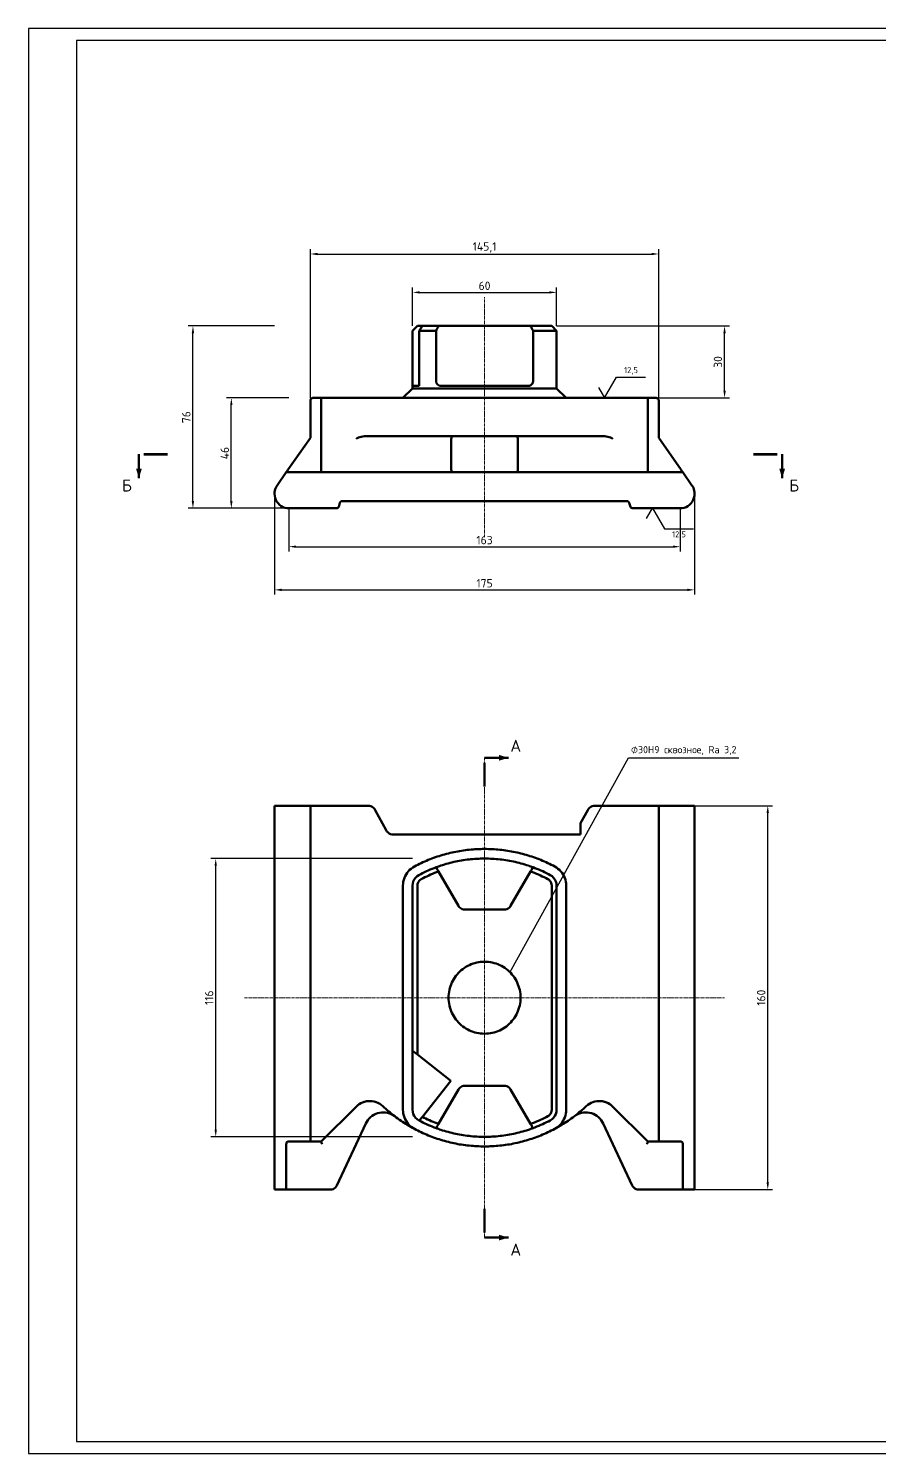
# Model space of a CAD drawing. Header units: millimetres. Extents: x 0 to 841, y 0 to 594.
# Drawn here: x 0 to 355, y 0 to 594 of the extents above; entities that cross this region are included whole.
import ezdxf
from ezdxf.enums import TextEntityAlignment as Align

# ---------------------------------------------------------------- set-up
doc = ezdxf.new("R2010")
doc.units = ezdxf.units.MM
doc.header["$LTSCALE"] = 0.35
doc.linetypes.add('CENTER', pattern=[5.08, 3.175, -0.635, 0.635, -0.635])
for name, color, linetype in [('00_РАМКА', 7, 'Continuous'), ('08_ТЕКСТ', 7, 'Continuous'), ('09_РАЗМЕРЫ', 7, 'Continuous')]:
    doc.layers.add(name, color=color, linetype=linetype)
doc.layers.add('07_ОСИ', color=2, linetype='CENTER', lineweight=18)
doc.layers.add('20_ВИДИМЫЕ', color=7, linetype='Continuous', lineweight=50)
doc.styles.add('ГОСТ', font='isocpeur.ttf')
doc.dimstyles.new('ГОСТ', dxfattribs={"dimtxt": 3.5, "dimasz": 3, "dimexe": 2, "dimexo": 0, "dimgap": 1, "dimtad": 1, "dimdec": 1, "dimtxsty": 'ГОСТ', "dimcen": 2.5, "dimclrd": 7, "dimclre": 7, "dimclrt": 7, "dimazin": 3, "dimtfac": 1, "dimtmove": 0, "dimatfit": 3, "dimarcsym": 0})

msp = doc.modelspace()

# ---------------------------------------------------------------- hatches: boundary and pattern name
at = {"layer": '20_ВИДИМЫЕ'}
for points in [[(47.2, 410.5), (46, 406.5), (44.8, 410.5)], [(315.2, 410.5), (314, 406.5), (312.8, 410.5)], [(196, 291.2), (200, 290), (196, 288.8)], [(196, 91.2), (200, 90), (196, 88.8)]]:
    msp.add_hatch(color=7, dxfattribs=at).paths.add_polyline_path(points)

# ---------------------------------------------------------------- linework, layer by layer
at = {"layer": '00_РАМКА'}
for points in [[(0, 0), (841, 0), (841, 594), (0, 594)], [(20, 5), (836, 5), (836, 589), (20, 589)]]:
    msp.add_lwpolyline(points, close=True, dxfattribs=at)
at = {"layer": '07_ОСИ'}
for p, q in [((190, 382), (190, 482)), ((190, 90), (190, 290)), ((90, 190), (290, 190))]:
    msp.add_line(p, q, dxfattribs=at)
at = {"layer": '09_РАЗМЕРЫ'}
for p, q in [((245, 448.6), (257, 448.6)), ((265, 385.4), (277, 385.4)), ((200.5, 200.5), (250, 290)), ((250, 290), (295.95, 290))]:
    msp.add_line(p, q, dxfattribs=at)
for points in [[(237.5, 444.3), (240, 440), (245, 448.6)], [(257.5, 389.7), (260, 394), (265, 385.4)]]:
    msp.add_lwpolyline(points, dxfattribs=at)
at = {"layer": '20_ВИДИМЫЕ'}
for p, q in [((46, 416.5), (46, 406.5)), ((314, 416.5), (314, 406.5)), ((190, 290), (200, 290)), ((190, 90), (200, 90))]:
    msp.add_line(p, q, dxfattribs=at)
for points in [[(162, 470), (160, 468)], [(164.08, 470), (162, 470)], [(162.82, 468), (163.03, 468.33), (163.24, 468.67), (163.45, 469), (163.66, 469.33), (163.87, 469.67), (164.08, 470)], [(164.08, 470), (164.9, 470), (165.73, 470), (166.57, 470), (167.41, 470), (168.25, 470), (169.11, 470), (169.97, 470), (170.83, 470)], [(170.83, 470), (170.66, 469.67), (170.49, 469.33), (170.32, 469), (170.15, 468.67), (169.98, 468.33), (169.81, 468)], [(170.83, 470), (179.13, 470)], [(179.13, 470), (179.44, 470), (179.8, 470), (180.23, 470), (180.71, 470), (181.21, 470), (181.73, 470)], [(181.73, 470), (198.27, 470)], [(198.27, 470), (198.79, 470), (199.29, 470), (199.77, 470), (200.2, 470), (200.56, 470), (200.87, 470)], [(200.87, 470), (209.17, 470)], [(209.17, 470), (210, 470), (210.82, 470), (211.64, 470), (212.45, 470), (213.25, 470), (214.05, 470), (214.85, 470), (215.63, 470), (216.42, 470)], [(210.19, 468), (210.02, 468.33), (209.85, 468.67), (209.68, 469), (209.51, 469.33), (209.34, 469.67), (209.17, 470)], [(216.42, 470), (216.86, 470), (217.25, 470), (217.57, 470), (217.81, 470), (217.95, 470), (218, 470)], [(218, 470), (220, 468)], [(160, 445), (160, 468)], [(169.81, 468), (168.92, 468), (168.03, 468), (167.14, 468), (166.27, 468), (165.4, 468), (164.53, 468), (163.67, 468), (162.82, 468)], [(162.82, 468), (162.82, 445)], [(169.81, 468), (169.81, 447)], [(217.36, 468), (216.49, 468), (215.61, 468), (214.72, 468), (213.83, 468), (212.93, 468), (212.02, 468), (211.1, 468), (210.19, 468)], [(210.19, 447), (210.19, 468)], [(220, 468), (219.92, 468), (219.68, 468), (219.29, 468), (218.76, 468), (218.11, 468), (217.36, 468)], [(220, 468), (220, 444)], [(171.73, 445), (171.24, 445.07), (170.78, 445.26), (170.38, 445.58), (170.07, 445.99), (169.88, 446.48), (169.81, 447)], [(210.19, 447), (210.12, 446.48), (209.93, 445.99), (209.62, 445.58), (209.22, 445.26), (208.76, 445.07), (208.27, 445)], [(209.62, 445.58), (209.65, 445.61), (209.68, 445.64), (209.71, 445.68), (209.74, 445.72), (209.77, 445.75), (209.8, 445.79)], [(118.44, 440), (118.18, 439.97), (117.94, 439.87), (117.74, 439.71), (117.58, 439.5), (117.48, 439.26), (117.44, 439)], [(121.92, 440), (118.44, 440)], [(136.49, 440), (121.92, 440)], [(121.92, 410), (121.92, 440)], [(136.49, 440), (137.2, 440), (137.98, 440), (138.81, 440), (139.69, 440), (140.61, 440), (141.54, 440), (142.49, 440), (143.43, 440), (144.35, 440), (145.24, 440), (146.09, 440), (146.89, 440), (147.61, 440)], [(160.75, 440), (159.87, 440), (158.98, 440), (158.11, 440), (157.25, 440), (156.39, 440), (155.54, 440), (154.71, 440), (153.88, 440), (153.06, 440), (152.25, 440), (151.45, 440), (150.66, 440), (149.89, 440), (149.12, 440), (148.36, 440), (147.61, 440)], [(156, 440), (160, 444)], [(160, 444), (160, 445)], [(160, 445), (160.08, 445), (160.32, 445), (160.71, 445), (161.24, 445), (161.89, 445), (162.64, 445)], [(160, 444), (160.08, 444), (160.32, 444), (160.71, 444), (161.24, 444), (161.89, 444), (162.64, 444)], [(219.25, 440), (218.5, 440), (217.75, 440), (217, 440), (216.25, 440), (215.5, 440), (214.73, 440), (213.96, 440), (213.19, 440), (212.41, 440), (211.64, 440), (210.86, 440), (210.06, 440), (209.27, 440), (208.48, 440), (207.69, 440), (206.89, 440), (206.08, 440), (205.27, 440), (204.46, 440), (203.65, 440), (202.84, 440), (202.02, 440), (201.2, 440), (200.37, 440), (199.55, 440), (198.73, 440), (197.9, 440), (197.07, 440), (196.24, 440), (195.41, 440), (194.58, 440), (193.75, 440), (192.92, 440), (192.08, 440), (191.25, 440), (190.42, 440), (189.58, 440), (188.75, 440), (187.92, 440), (187.08, 440), (186.25, 440), (185.42, 440), (184.59, 440), (183.76, 440), (182.93, 440), (182.1, 440), (181.27, 440), (180.45, 440), (179.63, 440), (178.8, 440), (177.98, 440), (177.16, 440), (176.35, 440), (175.54, 440), (174.73, 440), (173.92, 440), (173.11, 440), (172.31, 440), (171.52, 440), (170.73, 440), (169.94, 440), (169.14, 440), (168.36, 440), (167.59, 440), (166.81, 440), (166.04, 440), (165.27, 440), (164.5, 440), (163.75, 440), (163, 440), (162.25, 440), (161.5, 440), (160.75, 440)], [(162.82, 445), (162.79, 445), (162.76, 445), (162.73, 445), (162.7, 445), (162.67, 445), (162.64, 445)], [(162.64, 444), (163.39, 444), (164.15, 444), (164.9, 444), (165.65, 444), (166.41, 444), (167.18, 444), (167.96, 444), (168.73, 444), (169.51, 444), (170.29, 444), (171.09, 444), (171.88, 444), (172.68, 444), (173.48, 444), (174.28, 444), (175.09, 444), (175.91, 444), (176.72, 444), (177.53, 444), (178.35, 444), (179.18, 444), (180, 444), (180.83, 444), (181.65, 444), (182.48, 444), (183.31, 444), (184.15, 444), (184.98, 444), (185.81, 444), (186.65, 444), (187.49, 444), (188.33, 444), (189.16, 444), (190, 444), (190.84, 444), (191.67, 444), (192.51, 444), (193.35, 444), (194.19, 444), (195.02, 444), (195.85, 444), (196.69, 444), (197.52, 444), (198.35, 444), (199.17, 444), (200, 444), (200.82, 444), (201.65, 444), (202.47, 444), (203.28, 444), (204.09, 444), (204.91, 444), (205.72, 444), (206.52, 444), (207.32, 444), (208.12, 444), (208.91, 444), (209.71, 444), (210.49, 444), (211.27, 444), (212.04, 444), (212.82, 444), (213.59, 444), (214.35, 444), (215.1, 444), (215.85, 444), (216.61, 444), (217.36, 444)], [(208.27, 445), (207.48, 445), (206.69, 445), (205.9, 445), (205.1, 445), (204.3, 445), (203.5, 445), (202.69, 445), (201.89, 445), (201.08, 445), (200.27, 445), (199.45, 445), (198.64, 445), (197.82, 445), (197, 445), (196.18, 445), (195.36, 445), (194.54, 445), (193.71, 445), (192.89, 445), (192.06, 445), (191.24, 445), (190.41, 445), (189.59, 445), (188.76, 445), (187.94, 445), (187.11, 445), (186.29, 445), (185.46, 445), (184.64, 445), (183.82, 445), (183, 445), (182.18, 445), (181.36, 445), (180.55, 445), (179.73, 445), (178.92, 445), (178.11, 445), (177.31, 445), (176.5, 445), (175.7, 445), (174.9, 445), (174.1, 445), (173.31, 445), (172.52, 445), (171.73, 445)], [(209.37, 445.36), (209.38, 445.37), (209.39, 445.37), (209.4, 445.38), (209.4, 445.39), (209.41, 445.39), (209.42, 445.4)], [(217.36, 444), (218.11, 444), (218.76, 444), (219.29, 444), (219.68, 444), (219.92, 444), (220, 444)], [(232.39, 440), (231.64, 440), (230.88, 440), (230.11, 440), (229.34, 440), (228.55, 440), (227.75, 440), (226.94, 440), (226.12, 440), (225.29, 440), (224.46, 440), (223.61, 440), (222.75, 440), (221.89, 440), (221.02, 440), (220.13, 440), (219.25, 440)], [(220, 444), (224, 440)], [(232.39, 440), (233.11, 440), (233.91, 440), (234.76, 440), (235.65, 440), (236.57, 440), (237.51, 440), (238.46, 440), (239.39, 440), (240.31, 440), (241.19, 440), (242.02, 440), (242.8, 440), (243.51, 440)], [(258.08, 440), (243.51, 440)], [(261.56, 440), (258.08, 440)], [(258.08, 410), (258.08, 440)], [(262.56, 439), (262.52, 439.26), (262.42, 439.5), (262.26, 439.71), (262.06, 439.87), (261.82, 439.97), (261.56, 440)], [(117.44, 423.34), (117.44, 439)], [(262.56, 423.34), (262.56, 439)], [(108.1, 410), (117.44, 423.34)], [(136.49, 423), (136.97, 423.23), (137.49, 423.45), (138.05, 423.65), (138.64, 423.83), (139.27, 423.95), (139.93, 424)], [(139.93, 424), (140.83, 424), (141.74, 424), (142.66, 424), (143.57, 424), (144.46, 424), (145.32, 424), (146.14, 424), (146.91, 424), (147.61, 424)], [(147.61, 424), (148.29, 424), (148.98, 424), (149.66, 424), (150.34, 424), (151.02, 424), (151.7, 424), (152.38, 424), (153.08, 424), (153.82, 424), (154.56, 424), (155.3, 424), (156.04, 424), (156.77, 424), (157.51, 424), (158.25, 424), (159.03, 424), (159.82, 424), (160.61, 424), (161.39, 424), (162.18, 424), (162.97, 424), (163.75, 424), (164.56, 424), (165.39, 424), (166.21, 424), (167.04, 424), (167.87, 424), (168.69, 424), (169.52, 424), (170.34, 424), (171.2, 424), (172.06, 424), (172.91, 424), (173.77, 424), (174.63, 424), (175.48, 424), (176.34, 424), (177.21, 424), (178.08, 424), (178.96, 424), (179.84, 424), (180.71, 424), (181.59, 424), (182.47, 424), (183.35, 424), (184.23, 424), (185.12, 424), (186.01, 424), (186.89, 424), (187.78, 424), (188.67, 424), (189.56, 424), (190.44, 424), (191.33, 424), (192.22, 424), (193.11, 424), (193.99, 424), (194.88, 424), (195.77, 424), (196.65, 424), (197.53, 424), (198.41, 424), (199.29, 424), (200.16, 424), (201.04, 424), (201.92, 424), (202.79, 424), (203.66, 424), (204.52, 424), (205.37, 424), (206.23, 424), (207.09, 424), (207.94, 424), (208.8, 424), (209.66, 424), (210.48, 424), (211.31, 424), (212.13, 424), (212.96, 424), (213.79, 424), (214.61, 424), (215.44, 424), (216.25, 424), (217.03, 424), (217.82, 424), (218.61, 424), (219.39, 424), (220.18, 424), (220.97, 424), (221.75, 424), (222.49, 424), (223.23, 424), (223.96, 424), (224.7, 424), (225.44, 424), (226.18, 424), (226.92, 424), (227.62, 424), (228.3, 424), (228.98, 424), (229.66, 424), (230.34, 424), (231.02, 424), (231.71, 424), (232.39, 424)], [(176.6, 424), (176.48, 423.97), (176.37, 423.87), (176.28, 423.72), (176.21, 423.51), (176.17, 423.27), (176.15, 423)], [(176.15, 423), (176.15, 410)], [(203.85, 423), (203.83, 423.27), (203.79, 423.51), (203.72, 423.72), (203.63, 423.87), (203.52, 423.97), (203.4, 424)], [(203.85, 410), (203.85, 423)], [(232.39, 424), (233.09, 424), (233.86, 424), (234.68, 424), (235.54, 424), (236.43, 424), (237.34, 424), (238.26, 424), (239.17, 424), (240.07, 424)], [(240.07, 424), (240.73, 423.95), (241.36, 423.83), (241.95, 423.65), (242.51, 423.45), (243.03, 423.23), (243.51, 423)], [(271.9, 410), (262.56, 423.34)], [(107.4, 409), (107.42, 409.03), (107.49, 409.13), (107.61, 409.29), (107.76, 409.51), (107.93, 409.76), (108.1, 410)], [(121.92, 410), (121.93, 409.76), (121.97, 409.51), (122.04, 409.29), (122.13, 409.13), (122.23, 409.03), (122.33, 409)], [(176.15, 410), (176.17, 409.73), (176.21, 409.49), (176.28, 409.28), (176.37, 409.13), (176.48, 409.03), (176.6, 409)], [(203.4, 409), (203.52, 409.03), (203.63, 409.13), (203.72, 409.28), (203.79, 409.49), (203.83, 409.73), (203.85, 410)], [(257.67, 409), (257.77, 409.03), (257.87, 409.13), (257.96, 409.29), (258.03, 409.51), (258.07, 409.76), (258.08, 410)], [(271.9, 410), (272.07, 409.76), (272.24, 409.51), (272.39, 409.29), (272.51, 409.13), (272.58, 409.03), (272.6, 409)], [(103.59, 403.55), (107.4, 409)], [(125.79, 409), (107.4, 409)], [(125.79, 409), (126.36, 409), (126.9, 409), (127.41, 409), (127.85, 409), (128.22, 409), (128.51, 409)], [(128.51, 409), (140.55, 409)], [(152.62, 409), (151.83, 409), (150.98, 409), (150.09, 409), (149.16, 409), (148.22, 409), (147.27, 409), (146.33, 409), (145.41, 409), (144.53, 409), (143.69, 409), (142.9, 409), (142.19, 409), (141.55, 409), (141, 409), (140.55, 409)], [(152.62, 409), (153.33, 409), (154.04, 409), (154.75, 409), (155.46, 409), (156.18, 409), (156.89, 409), (157.61, 409), (158.37, 409), (159.12, 409), (159.87, 409), (160.63, 409), (161.38, 409), (162.13, 409), (162.91, 409), (163.7, 409), (164.49, 409), (165.28, 409), (166.07, 409), (166.86, 409), (167.65, 409), (168.47, 409), (169.29, 409), (170.1, 409), (170.92, 409), (171.74, 409), (172.56, 409), (173.38, 409), (174.22, 409), (175.06, 409), (175.9, 409), (176.74, 409), (177.58, 409), (178.42, 409), (179.27, 409), (180.13, 409), (180.98, 409), (181.84, 409), (182.69, 409), (183.54, 409), (184.4, 409), (185.26, 409), (186.12, 409), (186.98, 409), (187.85, 409), (188.71, 409), (189.57, 409), (190.43, 409), (191.29, 409), (192.15, 409), (193.02, 409), (193.88, 409), (194.74, 409), (195.6, 409), (196.46, 409), (197.31, 409), (198.16, 409), (199.02, 409), (199.87, 409), (200.73, 409), (201.58, 409), (202.42, 409), (203.26, 409), (204.1, 409), (204.94, 409), (205.78, 409), (206.62, 409), (207.44, 409), (208.26, 409), (209.08, 409), (209.9, 409), (210.71, 409), (211.53, 409), (212.35, 409), (213.14, 409), (213.93, 409), (214.72, 409), (215.51, 409), (216.3, 409), (217.09, 409), (217.87, 409), (218.62, 409), (219.37, 409), (220.13, 409), (220.88, 409), (221.63, 409), (222.39, 409), (223.11, 409), (223.82, 409), (224.54, 409), (225.25, 409), (225.96, 409), (226.67, 409), (227.38, 409)], [(239.45, 409), (239, 409), (238.45, 409), (237.81, 409), (237.1, 409), (236.31, 409), (235.47, 409), (234.59, 409), (233.67, 409), (232.73, 409), (231.78, 409), (230.84, 409), (229.91, 409), (229.02, 409), (228.17, 409), (227.38, 409)], [(239.45, 409), (251.49, 409)], [(251.49, 409), (251.78, 409), (252.15, 409), (252.59, 409), (253.1, 409), (253.64, 409), (254.21, 409)], [(272.6, 409), (254.21, 409)], [(276.41, 403.55), (272.6, 409)], [(103.59, 403.55), (103.26, 403.03), (102.99, 402.48), (102.78, 401.91), (102.62, 401.32), (102.53, 400.72), (102.5, 400.11)], [(102.5, 400), (102.5, 400.11)], [(102.5, 400), (102.56, 399.15), (102.74, 398.31), (103.04, 397.51), (103.45, 396.76), (103.97, 396.07), (104.57, 395.47), (105.26, 394.95), (106.01, 394.54), (106.81, 394.24), (107.65, 394.06), (108.5, 394)], [(277.5, 400), (277.44, 399.15), (277.26, 398.31), (276.96, 397.51), (276.55, 396.76), (276.03, 396.07), (275.43, 395.47), (274.74, 394.95), (273.99, 394.54), (273.19, 394.24), (272.35, 394.06), (271.5, 394)], [(276.41, 403.55), (276.74, 403.03), (277.01, 402.48), (277.22, 401.91), (277.38, 401.32), (277.47, 400.72), (277.5, 400.11)], [(277.5, 400), (277.5, 400.11)], [(125.79, 394), (108.5, 394)], [(128.28, 394), (127.97, 394), (127.61, 394), (127.2, 394), (126.75, 394), (126.28, 394), (125.79, 394)], [(128.51, 394.03), (128.48, 394.02), (128.44, 394.01), (128.4, 394.01), (128.36, 394), (128.32, 394), (128.28, 394)], [(128.51, 394.03), (128.67, 394.08), (128.82, 394.16), (128.96, 394.26), (129.07, 394.39), (129.16, 394.53), (129.23, 394.68)], [(129.23, 394.68), (129.77, 396.32)], [(129.77, 396.32), (129.85, 396.5), (129.98, 396.67), (130.14, 396.81), (130.32, 396.92), (130.52, 396.98), (130.72, 397)], [(130.72, 397), (140.55, 397)], [(152.62, 397), (151.83, 397), (150.98, 397), (150.09, 397), (149.16, 397), (148.22, 397), (147.27, 397), (146.33, 397), (145.41, 397), (144.53, 397), (143.69, 397), (142.9, 397), (142.19, 397), (141.55, 397), (141, 397), (140.55, 397)], [(152.62, 397), (153.33, 397), (154.04, 397), (154.75, 397), (155.46, 397), (156.18, 397), (156.89, 397), (157.61, 397), (158.37, 397), (159.12, 397), (159.87, 397), (160.63, 397), (161.38, 397), (162.13, 397), (162.91, 397), (163.7, 397), (164.49, 397), (165.28, 397), (166.07, 397), (166.86, 397), (167.65, 397), (168.47, 397), (169.29, 397), (170.1, 397), (170.92, 397), (171.74, 397), (172.56, 397), (173.38, 397), (174.22, 397), (175.06, 397), (175.9, 397), (176.74, 397), (177.58, 397), (178.42, 397), (179.27, 397), (180.13, 397), (180.98, 397), (181.84, 397), (182.69, 397), (183.54, 397), (184.4, 397), (185.26, 397), (186.12, 397), (186.98, 397), (187.85, 397), (188.71, 397), (189.57, 397), (190.43, 397), (191.29, 397), (192.15, 397), (193.02, 397), (193.88, 397), (194.74, 397), (195.6, 397), (196.46, 397), (197.31, 397), (198.16, 397), (199.02, 397), (199.87, 397), (200.73, 397), (201.58, 397), (202.42, 397), (203.26, 397), (204.1, 397), (204.94, 397), (205.78, 397), (206.62, 397), (207.44, 397), (208.26, 397), (209.08, 397), (209.9, 397), (210.71, 397), (211.53, 397), (212.35, 397), (213.14, 397), (213.93, 397), (214.72, 397), (215.51, 397), (216.3, 397), (217.09, 397), (217.87, 397), (218.62, 397), (219.37, 397), (220.13, 397), (220.88, 397), (221.63, 397), (222.39, 397), (223.11, 397), (223.82, 397), (224.54, 397), (225.25, 397), (225.96, 397), (226.67, 397), (227.38, 397)], [(239.45, 397), (239, 397), (238.45, 397), (237.81, 397), (237.1, 397), (236.31, 397), (235.47, 397), (234.59, 397), (233.67, 397), (232.73, 397), (231.78, 397), (230.84, 397), (229.91, 397), (229.02, 397), (228.17, 397), (227.38, 397)], [(239.45, 397), (249.28, 397)], [(249.28, 397), (249.48, 396.98), (249.68, 396.92), (249.86, 396.81), (250.02, 396.67), (250.15, 396.5), (250.23, 396.32)], [(250.23, 396.32), (250.77, 394.68)], [(250.77, 394.68), (250.84, 394.53), (250.93, 394.39), (251.04, 394.26), (251.18, 394.16), (251.33, 394.08), (251.49, 394.03)], [(251.72, 394), (251.68, 394), (251.64, 394), (251.6, 394.01), (251.56, 394.01), (251.52, 394.02), (251.49, 394.03)], [(254.21, 394), (253.72, 394), (253.25, 394), (252.8, 394), (252.39, 394), (252.03, 394), (251.72, 394)], [(271.5, 394), (254.21, 394)], [(102.5, 270), (102.53, 270), (102.63, 270), (102.78, 270), (102.99, 270), (103.26, 270), (103.59, 270)], [(102.5, 110), (102.5, 270)], [(117.44, 270), (103.59, 270)], [(117.44, 270), (117.48, 270), (117.58, 270), (117.74, 270), (117.94, 270), (118.18, 270), (118.44, 270)], [(117.44, 130), (117.44, 270)], [(118.44, 270), (141.42, 270)], [(144.49, 268.17), (144.15, 268.69), (143.71, 269.14), (143.21, 269.51), (142.64, 269.78), (142.04, 269.94), (141.42, 270)], [(149.01, 259.83), (144.49, 268.17)], [(233, 268.18), (230, 262.7)], [(236.07, 270), (235.45, 269.94), (234.85, 269.78), (234.29, 269.51), (233.78, 269.15), (233.35, 268.7), (233, 268.18)], [(236.07, 270), (261.56, 270)], [(261.56, 270), (261.82, 270), (262.06, 270), (262.26, 270), (262.42, 270), (262.52, 270), (262.56, 270)], [(262.56, 270), (276.41, 270)], [(262.56, 270), (262.56, 130)], [(276.41, 270), (276.74, 270), (277.01, 270), (277.22, 270), (277.37, 270), (277.47, 270), (277.5, 270)], [(277.5, 270), (277.5, 110)], [(230, 258), (230, 262.7)], [(152.08, 258), (151.46, 258.06), (150.86, 258.22), (150.29, 258.49), (149.79, 258.86), (149.35, 259.31), (149.01, 259.83)], [(152.08, 258), (230, 258)], [(160.75, 244.67), (161.46, 245.04), (162.18, 245.41), (162.9, 245.76), (163.62, 246.11), (164.35, 246.44), (165.08, 246.77), (165.81, 247.09), (166.55, 247.4), (167.3, 247.69), (168.05, 247.98), (168.8, 248.26), (169.55, 248.53), (170.31, 248.79), (171.07, 249.04), (171.84, 249.28), (172.6, 249.51), (173.38, 249.73), (174.15, 249.94), (174.92, 250.14), (175.7, 250.33), (176.48, 250.51), (177.27, 250.68), (178.05, 250.84), (178.84, 250.99), (179.63, 251.13), (180.42, 251.26), (181.21, 251.37), (182.01, 251.48), (182.8, 251.58), (183.6, 251.67), (184.4, 251.75), (185.2, 251.81), (186, 251.87), (186.8, 251.92), (187.6, 251.95), (188.4, 251.98), (189.2, 251.99), (190, 252), (190.8, 251.99), (191.6, 251.98), (192.4, 251.95), (193.2, 251.92), (194, 251.87), (194.8, 251.81), (195.6, 251.75), (196.4, 251.67), (197.2, 251.58), (197.99, 251.48), (198.79, 251.37), (199.58, 251.26), (200.37, 251.13), (201.16, 250.99), (201.95, 250.84), (202.73, 250.68), (203.52, 250.51), (204.3, 250.33), (205.08, 250.14), (205.85, 249.94), (206.62, 249.73), (207.4, 249.51), (208.16, 249.28), (208.93, 249.04), (209.69, 248.79), (210.45, 248.53), (211.2, 248.26), (211.95, 247.98), (212.7, 247.69), (213.45, 247.4), (214.19, 247.09), (214.92, 246.77), (215.65, 246.44), (216.38, 246.11), (217.1, 245.76), (217.82, 245.41), (218.54, 245.04), (219.25, 244.67)], [(156, 236.73), (156.04, 237.54), (156.15, 238.34), (156.33, 239.13), (156.58, 239.9), (156.9, 240.65), (157.28, 241.36), (157.73, 242.03), (158.23, 242.67), (158.79, 243.25), (159.4, 243.78), (160.06, 244.26), (160.75, 244.67)], [(162.64, 241.14), (163.42, 241.55), (164.2, 241.94), (164.98, 242.33), (165.78, 242.7), (166.57, 243.06), (167.38, 243.41), (168.18, 243.74), (169, 244.06), (169.81, 244.37)], [(169.81, 244.37), (169.88, 244.4), (170.07, 244.47), (170.38, 244.58), (170.78, 244.72), (171.24, 244.88), (171.73, 245.05)], [(169.81, 244.37), (169.98, 244.08), (170.15, 243.79), (170.32, 243.5), (170.49, 243.2), (170.66, 242.91), (170.83, 242.62)], [(208.27, 245.05), (207.5, 245.3), (206.72, 245.54), (205.95, 245.76), (205.17, 245.98), (204.39, 246.19), (203.61, 246.38), (202.82, 246.57), (202.03, 246.74), (201.24, 246.9), (200.45, 247.05), (199.65, 247.19), (198.85, 247.32), (198.05, 247.44), (197.25, 247.54), (196.45, 247.64), (195.65, 247.72), (194.84, 247.8), (194.04, 247.86), (193.23, 247.91), (192.42, 247.95), (191.62, 247.98), (190.81, 247.99), (190, 248), (189.19, 247.99), (188.38, 247.98), (187.58, 247.95), (186.77, 247.91), (185.96, 247.86), (185.16, 247.8), (184.35, 247.72), (183.55, 247.64), (182.75, 247.54), (181.95, 247.44), (181.15, 247.32), (180.35, 247.19), (179.55, 247.05), (178.76, 246.9), (177.97, 246.74), (177.18, 246.57), (176.39, 246.38), (175.61, 246.19), (174.83, 245.98), (174.05, 245.76), (173.28, 245.54), (172.5, 245.3), (171.73, 245.05)], [(208.27, 245.05), (208.76, 244.88), (209.22, 244.72), (209.62, 244.58), (209.93, 244.47), (210.12, 244.4), (210.19, 244.37)], [(209.17, 242.62), (209.34, 242.91), (209.51, 243.2), (209.68, 243.5), (209.85, 243.79), (210.02, 244.08), (210.19, 244.37)], [(210.19, 244.37), (211, 244.06), (211.82, 243.74), (212.62, 243.41), (213.43, 243.06), (214.22, 242.7), (215.02, 242.33), (215.8, 241.94), (216.58, 241.55), (217.36, 241.14)], [(219.25, 244.67), (219.94, 244.26), (220.6, 243.78), (221.21, 243.25), (221.77, 242.67), (222.27, 242.03), (222.72, 241.36), (223.1, 240.65), (223.42, 239.9), (223.67, 239.13), (223.85, 238.34), (223.96, 237.54), (224, 236.73)], [(160, 236.73), (160.08, 237.63), (160.32, 238.49), (160.71, 239.3), (161.24, 240.03), (161.89, 240.65), (162.64, 241.14)], [(163.58, 239.38), (163.13, 239.08), (162.74, 238.71), (162.43, 238.28), (162.19, 237.79), (162.05, 237.27), (162, 236.73)], [(170.83, 242.62), (170, 242.31), (169.18, 241.99), (168.36, 241.65), (167.55, 241.3), (166.75, 240.94), (165.95, 240.57), (165.15, 240.19), (164.37, 239.79), (163.58, 239.38)], [(170.83, 242.62), (179.13, 228.23)], [(200.87, 228.23), (209.17, 242.62)], [(216.42, 239.38), (215.63, 239.79), (214.85, 240.19), (214.05, 240.57), (213.25, 240.94), (212.45, 241.3), (211.64, 241.65), (210.82, 241.99), (210, 242.31), (209.17, 242.62)], [(218, 236.73), (217.95, 237.27), (217.81, 237.79), (217.57, 238.28), (217.26, 238.71), (216.87, 239.08), (216.42, 239.38)], [(217.36, 241.14), (218.11, 240.65), (218.76, 240.03), (219.29, 239.3), (219.68, 238.49), (219.92, 237.63), (220, 236.73)], [(156, 143.27), (156, 236.73)], [(160, 167.87), (160, 236.73)], [(162, 236.73), (162, 166.29)], [(218, 143.27), (218, 236.73)], [(220, 236.73), (220, 143.27)], [(224, 236.73), (224, 143.27)], [(181.73, 226.73), (181.21, 226.78), (180.71, 226.91), (180.23, 227.14), (179.8, 227.44), (179.43, 227.8), (179.13, 228.23)], [(181.73, 226.73), (198.27, 226.73)], [(200.87, 228.23), (200.57, 227.8), (200.2, 227.44), (199.77, 227.14), (199.29, 226.91), (198.79, 226.78), (198.27, 226.73)], [(175, 190), (175.02, 190.81), (175.09, 191.62), (175.2, 192.43), (175.35, 193.22), (175.55, 194.01), (175.79, 194.79), (176.07, 195.55), (176.39, 196.3), (176.75, 197.03), (177.15, 197.73), (177.58, 198.42), (178.06, 199.08), (178.57, 199.71), (179.11, 200.32), (179.68, 200.89), (180.29, 201.43), (180.92, 201.94), (181.58, 202.42), (182.27, 202.85), (182.97, 203.25), (183.7, 203.61), (184.45, 203.93), (185.21, 204.21), (185.99, 204.45), (186.78, 204.65), (187.57, 204.8), (188.38, 204.91), (189.19, 204.98), (190, 205), (190.81, 204.98), (191.62, 204.91), (192.43, 204.8), (193.22, 204.65), (194.01, 204.45), (194.79, 204.21), (195.55, 203.93), (196.3, 203.61), (197.03, 203.25), (197.73, 202.85), (198.42, 202.42), (199.08, 201.94), (199.71, 201.43), (200.32, 200.89), (200.89, 200.32), (201.43, 199.71), (201.94, 199.08), (202.42, 198.42), (202.85, 197.73), (203.25, 197.03), (203.61, 196.3), (203.93, 195.55), (204.21, 194.79), (204.45, 194.01), (204.65, 193.22), (204.8, 192.43), (204.91, 191.62), (204.98, 190.81), (205, 190)], [(205, 190), (204.98, 189.19), (204.91, 188.38), (204.8, 187.57), (204.65, 186.78), (204.45, 185.99), (204.21, 185.21), (203.93, 184.45), (203.61, 183.7), (203.25, 182.97), (202.85, 182.27), (202.42, 181.58), (201.94, 180.92), (201.43, 180.29), (200.89, 179.68), (200.32, 179.11), (199.71, 178.57), (199.08, 178.06), (198.42, 177.58), (197.73, 177.15), (197.03, 176.75), (196.3, 176.39), (195.55, 176.07), (194.79, 175.79), (194.01, 175.55), (193.22, 175.35), (192.43, 175.2), (191.62, 175.09), (190.81, 175.02), (190, 175), (189.19, 175.02), (188.38, 175.09), (187.57, 175.2), (186.78, 175.35), (185.99, 175.55), (185.21, 175.79), (184.45, 176.07), (183.7, 176.39), (182.97, 176.75), (182.27, 177.15), (181.58, 177.58), (180.92, 178.06), (180.29, 178.57), (179.68, 179.11), (179.11, 179.68), (178.57, 180.29), (178.06, 180.92), (177.58, 181.58), (177.15, 182.27), (176.75, 182.97), (176.39, 183.7), (176.07, 184.45), (175.79, 185.21), (175.55, 185.99), (175.35, 186.78), (175.2, 187.57), (175.09, 188.38), (175.02, 189.19), (175, 190)], [(176.15, 184.23), (176.17, 184.2), (176.21, 184.09), (176.28, 183.93), (176.37, 183.73), (176.48, 183.5), (176.6, 183.26)], [(203.85, 184.23), (203.83, 184.2), (203.79, 184.09), (203.72, 183.93), (203.63, 183.73), (203.52, 183.5), (203.4, 183.26)], [(160, 143.27), (160, 167.87)], [(162, 166.29), (160, 167.87)], [(175.9, 155.3), (162, 166.29)], [(164.08, 140.36), (175.9, 155.3)], [(170.83, 137.38), (179.13, 151.77)], [(179.13, 151.77), (179.43, 152.2), (179.8, 152.56), (180.23, 152.86), (180.71, 153.09), (181.21, 153.22), (181.73, 153.27)], [(181.73, 153.27), (198.27, 153.27)], [(198.27, 153.27), (198.79, 153.22), (199.29, 153.09), (199.77, 152.86), (200.2, 152.56), (200.57, 152.2), (200.87, 151.77)], [(200.87, 151.77), (209.17, 137.38)], [(136.49, 144.57), (121.92, 130)], [(136.49, 144.57), (137.1, 145.12), (137.76, 145.6), (138.47, 146.02), (139.21, 146.36), (139.99, 146.62), (140.79, 146.8), (141.61, 146.89), (142.43, 146.91), (143.24, 146.84), (144.05, 146.68), (144.83, 146.45), (145.59, 146.13), (146.31, 145.74), (146.99, 145.28), (147.61, 144.75)], [(136.77, 144.84), (136.8, 144.86), (136.83, 144.89), (136.85, 144.91), (136.88, 144.93), (136.91, 144.96), (136.93, 144.98)], [(137.1, 145.12), (137.12, 145.14), (137.14, 145.16), (137.17, 145.17), (137.19, 145.19), (137.21, 145.21), (137.24, 145.23)], [(137.42, 145.37), (137.44, 145.38), (137.46, 145.4), (137.49, 145.42), (137.51, 145.43), (137.53, 145.45), (137.56, 145.47)], [(137.72, 145.58), (137.75, 145.6), (137.78, 145.61), (137.8, 145.63), (137.83, 145.65), (137.86, 145.67), (137.89, 145.68)], [(138.07, 145.79), (138.09, 145.81), (138.12, 145.83), (138.15, 145.84), (138.18, 145.86), (138.2, 145.87), (138.23, 145.89)], [(138.42, 145.99), (138.44, 146), (138.47, 146.02), (138.5, 146.03), (138.52, 146.05), (138.55, 146.06), (138.58, 146.07)], [(138.76, 146.16), (138.78, 146.17), (138.8, 146.18), (138.83, 146.19), (138.85, 146.2), (138.88, 146.21), (138.9, 146.22)], [(139.08, 146.3), (139.11, 146.31), (139.13, 146.32), (139.16, 146.33), (139.18, 146.34), (139.2, 146.35), (139.23, 146.36)], [(139.43, 146.44), (139.46, 146.45), (139.49, 146.46), (139.51, 146.47), (139.54, 146.48), (139.57, 146.49), (139.6, 146.5)], [(139.75, 146.54), (139.78, 146.55), (139.81, 146.56), (139.84, 146.57), (139.87, 146.58), (139.9, 146.59), (139.93, 146.6)], [(160.75, 135.33), (160.04, 135.72), (159.34, 136.11), (158.63, 136.52), (157.94, 136.93), (157.25, 137.36), (156.56, 137.79), (155.88, 138.23), (155.21, 138.68), (154.54, 139.14), (153.88, 139.61), (153.22, 140.09), (152.57, 140.57), (151.93, 141.07), (151.29, 141.57), (150.66, 142.08), (150.04, 142.6), (149.42, 143.12), (148.81, 143.66), (148.21, 144.2), (147.61, 144.75)], [(160.75, 135.33), (160.06, 135.74), (159.4, 136.22), (158.79, 136.75), (158.23, 137.33), (157.73, 137.97), (157.28, 138.64), (156.9, 139.35), (156.58, 140.1), (156.33, 140.87), (156.15, 141.66), (156.04, 142.46), (156, 143.27)], [(160, 143.27), (160.08, 142.37), (160.32, 141.51), (160.71, 140.7), (161.24, 139.97), (161.89, 139.35), (162.64, 138.86)], [(216.42, 140.62), (216.87, 140.92), (217.26, 141.29), (217.57, 141.72), (217.81, 142.21), (217.95, 142.73), (218, 143.27)], [(220, 143.27), (219.92, 142.37), (219.68, 141.51), (219.29, 140.7), (218.76, 139.97), (218.11, 139.35), (217.36, 138.86)], [(232.39, 144.75), (231.79, 144.2), (231.19, 143.66), (230.58, 143.12), (229.96, 142.6), (229.34, 142.08), (228.71, 141.57), (228.07, 141.07), (227.43, 140.57), (226.78, 140.09), (226.12, 139.61), (225.46, 139.14), (224.79, 138.68), (224.12, 138.23), (223.44, 137.79), (222.75, 137.36), (222.06, 136.93), (221.37, 136.52), (220.66, 136.11), (219.96, 135.72), (219.25, 135.33)], [(224, 143.27), (223.96, 142.46), (223.85, 141.66), (223.67, 140.87), (223.42, 140.1), (223.1, 139.35), (222.72, 138.64), (222.27, 137.97), (221.77, 137.33), (221.21, 136.75), (220.6, 136.22), (219.94, 135.74), (219.25, 135.33)], [(232.39, 144.75), (233.01, 145.28), (233.69, 145.74), (234.41, 146.13), (235.17, 146.45), (235.95, 146.68), (236.76, 146.84), (237.57, 146.91), (238.39, 146.89), (239.21, 146.8), (240.01, 146.62), (240.79, 146.36), (241.53, 146.02), (242.24, 145.6), (242.9, 145.12), (243.51, 144.57)], [(240.07, 146.6), (240.12, 146.59), (240.17, 146.57), (240.22, 146.55), (240.27, 146.54), (240.32, 146.52), (240.37, 146.51)], [(240.54, 146.45), (240.56, 146.44), (240.58, 146.43), (240.6, 146.42), (240.63, 146.42), (240.65, 146.41), (240.67, 146.4)], [(240.85, 146.33), (240.88, 146.32), (240.9, 146.31), (240.92, 146.3), (240.95, 146.29), (240.97, 146.28), (240.99, 146.27)], [(241.17, 146.19), (241.2, 146.18), (241.22, 146.17), (241.24, 146.16), (241.27, 146.15), (241.29, 146.14), (241.32, 146.12)], [(241.48, 146.04), (241.51, 146.03), (241.54, 146.01), (241.56, 146), (241.59, 145.99), (241.62, 145.97), (241.64, 145.96)], [(241.82, 145.86), (241.85, 145.84), (241.87, 145.83), (241.9, 145.82), (241.92, 145.8), (241.95, 145.79), (241.97, 145.77)], [(242.15, 145.66), (242.17, 145.65), (242.2, 145.63), (242.22, 145.61), (242.25, 145.6), (242.27, 145.58), (242.3, 145.57)], [(242.47, 145.45), (242.5, 145.43), (242.52, 145.41), (242.55, 145.39), (242.57, 145.37), (242.6, 145.36), (242.62, 145.34)], [(242.79, 145.21), (242.81, 145.19), (242.84, 145.17), (242.86, 145.15), (242.89, 145.13), (242.91, 145.11), (242.94, 145.09)], [(243.1, 144.96), (243.12, 144.93), (243.15, 144.91), (243.17, 144.89), (243.2, 144.87), (243.22, 144.84), (243.25, 144.82)], [(258.08, 130), (243.51, 144.57)], [(128.51, 111.73), (140.55, 137.53)], [(152.62, 140.54), (151.93, 141.01), (151.19, 141.4), (150.41, 141.71), (149.6, 141.95), (148.78, 142.09), (147.94, 142.15), (147.11, 142.12), (146.28, 142.01), (145.46, 141.81), (144.67, 141.52), (143.92, 141.15), (143.21, 140.71), (142.55, 140.19), (141.95, 139.61), (141.41, 138.97), (140.94, 138.27), (140.55, 137.53)], [(162.82, 138.76), (162.79, 138.78), (162.76, 138.79), (162.73, 138.81), (162.7, 138.83), (162.67, 138.84), (162.64, 138.86)], [(162.82, 138.76), (163.03, 139.03), (163.24, 139.29), (163.45, 139.56), (163.66, 139.83), (163.87, 140.09), (164.08, 140.36)], [(169.81, 135.63), (169.02, 135.93), (168.23, 136.24), (167.44, 136.57), (166.66, 136.91), (165.88, 137.25), (165.11, 137.61), (164.34, 137.99), (163.58, 138.37), (162.82, 138.76)], [(164.08, 140.36), (164.81, 139.98), (165.55, 139.62), (166.29, 139.27), (167.03, 138.93), (167.78, 138.6), (168.54, 138.28), (169.3, 137.97), (170.06, 137.67), (170.83, 137.38)], [(170.83, 137.38), (170.66, 137.09), (170.49, 136.8), (170.32, 136.5), (170.15, 136.21), (169.98, 135.92), (169.81, 135.63)], [(209.17, 137.38), (210, 137.69), (210.82, 138.01), (211.64, 138.35), (212.45, 138.7), (213.25, 139.06), (214.05, 139.43), (214.85, 139.81), (215.63, 140.21), (216.42, 140.62)], [(210.19, 135.63), (210.02, 135.92), (209.85, 136.21), (209.68, 136.5), (209.51, 136.8), (209.34, 137.09), (209.17, 137.38)], [(217.36, 138.86), (216.58, 138.45), (215.8, 138.06), (215.02, 137.67), (214.22, 137.3), (213.43, 136.94), (212.62, 136.59), (211.82, 136.26), (211, 135.94), (210.19, 135.63)], [(239.45, 137.53), (239.06, 138.27), (238.59, 138.97), (238.05, 139.61), (237.45, 140.19), (236.79, 140.71), (236.08, 141.15), (235.33, 141.52), (234.54, 141.81), (233.72, 142.01), (232.89, 142.12), (232.06, 142.15), (231.22, 142.09), (230.4, 141.95), (229.59, 141.71), (228.81, 141.4), (228.07, 141.01), (227.38, 140.54)], [(239.45, 137.53), (251.49, 111.73)], [(219.25, 135.33), (218.54, 134.96), (217.82, 134.59), (217.1, 134.24), (216.38, 133.89), (215.65, 133.56), (214.92, 133.23), (214.19, 132.91), (213.45, 132.6), (212.7, 132.31), (211.95, 132.02), (211.2, 131.74), (210.45, 131.47), (209.69, 131.21), (208.93, 130.96), (208.16, 130.72), (207.4, 130.49), (206.62, 130.27), (205.85, 130.06), (205.08, 129.86), (204.3, 129.67), (203.52, 129.49), (202.73, 129.32), (201.95, 129.16), (201.16, 129.01), (200.37, 128.87), (199.58, 128.74), (198.79, 128.63), (197.99, 128.52), (197.2, 128.42), (196.4, 128.33), (195.6, 128.25), (194.8, 128.19), (194, 128.13), (193.2, 128.08), (192.4, 128.05), (191.6, 128.02), (190.8, 128.01), (190, 128), (189.2, 128.01), (188.4, 128.02), (187.6, 128.05), (186.8, 128.08), (186, 128.13), (185.2, 128.19), (184.4, 128.25), (183.6, 128.33), (182.8, 128.42), (182.01, 128.52), (181.21, 128.63), (180.42, 128.74), (179.63, 128.87), (178.84, 129.01), (178.05, 129.16), (177.27, 129.32), (176.48, 129.49), (175.7, 129.67), (174.92, 129.86), (174.15, 130.06), (173.38, 130.27), (172.6, 130.49), (171.84, 130.72), (171.07, 130.96), (170.31, 131.21), (169.55, 131.47), (168.8, 131.74), (168.05, 132.02), (167.3, 132.31), (166.55, 132.6), (165.81, 132.91), (165.08, 133.23), (164.35, 133.56), (163.62, 133.89), (162.9, 134.24), (162.18, 134.59), (161.46, 134.96), (160.75, 135.33)], [(171.73, 134.95), (171.24, 135.12), (170.78, 135.28), (170.38, 135.42), (170.07, 135.53), (169.88, 135.6), (169.81, 135.63)], [(208.27, 134.95), (207.5, 134.7), (206.72, 134.46), (205.95, 134.24), (205.17, 134.02), (204.39, 133.81), (203.61, 133.62), (202.82, 133.43), (202.03, 133.26), (201.24, 133.1), (200.45, 132.95), (199.65, 132.81), (198.85, 132.68), (198.05, 132.56), (197.25, 132.46), (196.45, 132.36), (195.65, 132.28), (194.84, 132.2), (194.04, 132.14), (193.23, 132.09), (192.42, 132.05), (191.62, 132.02), (190.81, 132.01), (190, 132), (189.19, 132.01), (188.38, 132.02), (187.58, 132.05), (186.77, 132.09), (185.96, 132.14), (185.16, 132.2), (184.35, 132.28), (183.55, 132.36), (182.75, 132.46), (181.95, 132.56), (181.15, 132.68), (180.35, 132.81), (179.55, 132.95), (178.76, 133.1), (177.97, 133.26), (177.18, 133.43), (176.39, 133.62), (175.61, 133.81), (174.83, 134.02), (174.05, 134.24), (173.28, 134.46), (172.5, 134.7), (171.73, 134.95)], [(210.19, 135.63), (210.12, 135.6), (209.93, 135.53), (209.62, 135.42), (209.22, 135.28), (208.76, 135.12), (208.27, 134.95)], [(107.4, 129), (107.42, 129.24), (107.49, 129.49), (107.61, 129.71), (107.76, 129.87), (107.93, 129.97), (108.1, 130)], [(107.4, 129), (107.4, 110)], [(108.1, 130), (117.44, 130)], [(118.44, 130), (118.18, 130), (117.94, 130), (117.74, 130), (117.58, 130), (117.48, 130), (117.44, 130)], [(121.92, 130), (118.44, 130)], [(121.92, 130), (121.93, 129.97), (121.97, 129.87), (122.04, 129.71), (122.13, 129.49), (122.23, 129.24), (122.33, 129)], [(257.67, 129), (257.77, 129.24), (257.87, 129.49), (257.96, 129.71), (258.03, 129.87), (258.07, 129.97), (258.08, 130)], [(261.56, 130), (258.08, 130)], [(262.56, 130), (262.52, 130), (262.42, 130), (262.26, 130), (262.06, 130), (261.82, 130), (261.56, 130)], [(271.9, 130), (262.56, 130)], [(271.9, 130), (272.07, 129.97), (272.24, 129.87), (272.39, 129.71), (272.51, 129.49), (272.58, 129.24), (272.6, 129)], [(272.6, 129), (272.6, 110)], [(103.59, 110), (103.26, 110), (102.99, 110), (102.78, 110), (102.63, 110), (102.53, 110), (102.5, 110)], [(103.59, 110), (107.4, 110)], [(125.79, 110), (107.4, 110)], [(125.79, 110), (126.36, 110.05), (126.9, 110.21), (127.41, 110.47), (127.85, 110.82), (128.23, 111.24), (128.51, 111.73)], [(251.49, 111.73), (251.77, 111.24), (252.15, 110.82), (252.59, 110.47), (253.1, 110.21), (253.64, 110.05), (254.21, 110)], [(272.6, 110), (254.21, 110)], [(276.41, 110), (272.6, 110)], [(276.41, 110), (276.74, 110), (277.01, 110), (277.22, 110), (277.37, 110), (277.47, 110), (277.5, 110)]]:
    msp.add_lwpolyline(points, dxfattribs=at)
at = {"layer": '20_ВИДИМЫЕ', "const_width": 1}
for points in [[(48, 416.5), (58, 416.5)], [(312, 416.5), (302, 416.5)], [(190, 288), (190, 278)], [(190, 92), (190, 102)]]:
    msp.add_lwpolyline(points, dxfattribs=at)

# ---------------------------------------------------------------- texts
at = {"layer": '08_ТЕКСТ', "style": 'ГОСТ'}
msp.add_text('12,5', height=2.5, dxfattribs=at).set_placement((251, 449.6), align=Align.BOTTOM_CENTER)
for s, p in [('Б', (41, 403.5)), ('Б', (319, 403.5)), ('А', (203, 295)), ('А', (203, 85))]:
    msp.add_text(s, height=5, dxfattribs=at).set_placement(p, align=Align.MIDDLE_CENTER)
msp.add_text('12,5', height=2.5, dxfattribs=at).set_placement((271, 384.4), align=Align.TOP_CENTER)
msp.add_text('⌀30H9 сквозное, Ra 3,2', height=3, dxfattribs=at).set_placement((251, 291), align=Align.BOTTOM_LEFT)

# ---------------------------------------------------------------- dimensions: what is measured, and where the dimension line sits
at = {"layer": '09_РАЗМЕРЫ'}
for base, p1, p2, text in [((117.44, 500), (117.44, 440), (262.56, 440), '145,1'), ((102.5, 360), (102.5, 400), (277.5, 400), '175')]:
    msp.add_linear_dim(base=base, p1=p1, p2=p2, text=text, dimstyle='ГОСТ', override={"dimtxsty": 'ГОСТ'}, dxfattribs=at).render()
for base, p1, p2 in [((160, 484), (160, 470), (220, 470)), ((108.5, 378), (108.5, 394), (271.5, 394))]:
    msp.add_linear_dim(base=base, p1=p1, p2=p2, dimstyle='ГОСТ', override={"dimtxsty": 'ГОСТ'}, dxfattribs=at).render()
for base, p1, p2, text in [((68.5, 394), (102.5, 394), (102.5, 470), '76'), ((308, 110), (277.5, 110), (277.5, 270), '160'), ((78, 132), (160, 132), (160, 248), '116')]:
    msp.add_linear_dim(base=base, p1=p1, p2=p2, angle=90, text=text, dimstyle='ГОСТ', override={"dimtxsty": 'ГОСТ'}, dxfattribs=at).render()
for base, p1, p2 in [((290, 440), (220, 440), (220, 470)), ((84.5, 394), (108.5, 394), (108.5, 440))]:
    msp.add_linear_dim(base=base, p1=p1, p2=p2, angle=90, dimstyle='ГОСТ', override={"dimtxsty": 'ГОСТ'}, dxfattribs=at).render()

doc.saveas('drawing.dxf')
